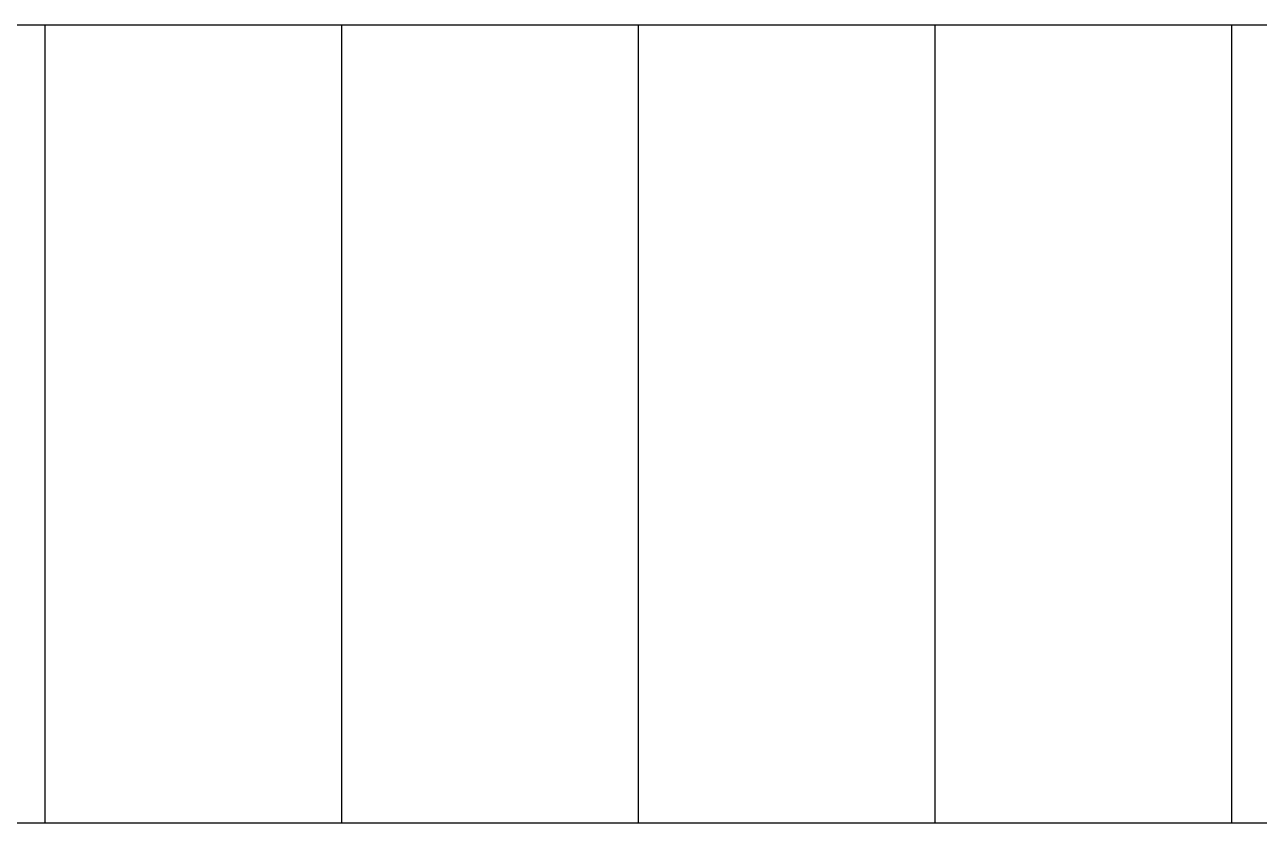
# Model space of a CAD drawing. Header units: millimetres. Extents: x 16200 to 32328, y 18593 to 29476.
# Drawn here: x 16599 to 16697.1, y 18901.1 to 18964.6 of the extents above; entities that cross this region are included whole.
import ezdxf

# ---------------------------------------------------------------- set-up
doc = ezdxf.new("R2010")
doc.units = ezdxf.units.MM
doc.header["$LTSCALE"] = 5
doc.layers.add('UNIT', color=6, linetype='Continuous')

msp = doc.modelspace()

# ---------------------------------------------------------------- linework, layer by layer
at = {"layer": 'UNIT'}
for p, q in [((16506.2374, 18964.6004), (16742.1534, 18964.6004)), ((16600.5495, 18964.6004), (16600.5495, 18901.1546)), ((16624.1322, 18964.6004), (16624.1322, 18901.1546)), ((16647.7149, 18964.6004), (16647.7149, 18901.1546)), ((16671.2976, 18964.6004), (16671.2976, 18901.1546)), ((16694.8802, 18964.6004), (16694.8802, 18901.1546)), ((16740.803, 18901.0927), (16507.5707, 18901.0927))]:
    msp.add_line(p, q, dxfattribs=at)

doc.saveas('drawing.dxf')
